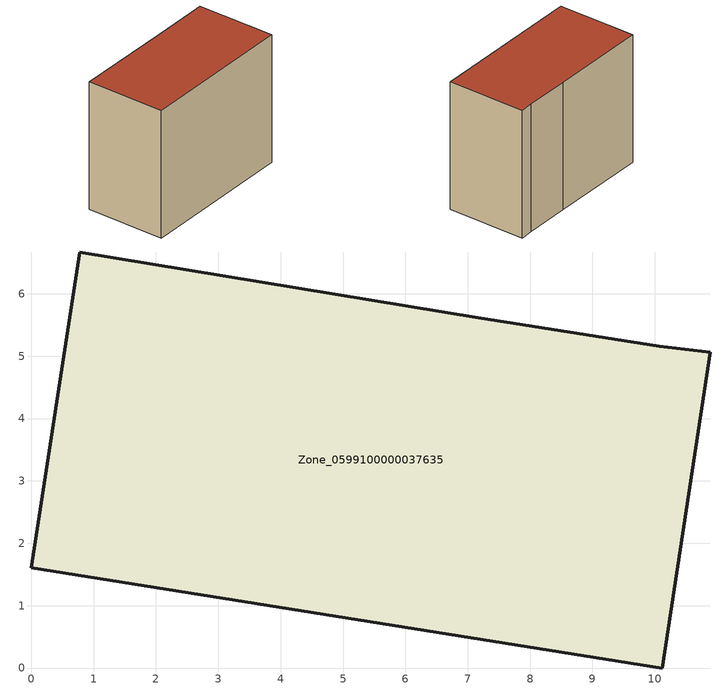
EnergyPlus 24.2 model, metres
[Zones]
Zone_0599100000037635
 floor ground (C_G): 0,1.61 0.78,6.67 7.17,5.62 10.07,5.16 10.89,5.06 10.12,0 z0
 wall outside (C_F): 0.78,6.67 0,1.61 10.12,0 10.89,5.06 10.07,5.16 7.17,5.62 0.78,6.67 z0:8.45
 roof outside (C_R): 10.07,5.16 7.17,5.62 0.78,6.67 0,1.61 10.12,0 10.89,5.06 z8.45
[BUILDING]
Pand.0599100000037635: North Axis=0; Terrain=City; Loads Convergence Tolerance Value=0.04; Temperature Convergence Tolerance Value=0.4; Solar Distribution=FullExterior; Maximum Number of Warmup Days=25; Minimum Number of Warmup Days=1
[Site:Location]
Rotterdam.The.Hague.AP_ZH_NLD Design_Conditions: Latitude=51.96; Longitude=4.45; Time Zone=1; Elevation=-4.5
[SITE:GROUNDTEMPERATURE:BUILDINGSURFACE]
18, 18, 18, 18, 18, 18, 18, 18, 18, 18, 18, 18
[MATERIAL] Thermal Absorptance=0.9; Solar Absorptance=0.7; Visible Absorptance=0.7
Name | Roughness | Thickness | Conductivity | Density | Specific Heat
G.TC.1975-1991 | MediumSmooth | 0.15 | 0.288461 | 540 | 1210
F.TC.1975-1991 | Rough | 0.3 | 0.230769 | 1920 | 840
R.TC.1975-1991 | MediumRough | 0.2 | 0.153846 | 1500 | 1000
[CONSTRUCTION]
C_G: G.TC.1975-1991
C_F: F.TC.1975-1991
C_R: R.TC.1975-1991
[ZONE]
Zone_0599100000037635: Type=1; Multiplier=1; Ceiling Height=Autocalculate; Volume=Autocalculate; Floor Area=autocalculate; Part of Total Floor Area=Yes
[ZONEINFILTRATION:DESIGNFLOWRATE]
Infil_Zone_0599100000037635: Zone or ZoneList or Space or SpaceList=Zone_0599100000037635; Schedule=AlwaysOn; Design Flow Rate Calculation Method=Flow/Area; Flow Rate per Floor Area=0.003; Constant Term Coefficient=1; Temperature Term Coefficient=0; Velocity Term Coefficient=0; Velocity Squared Term Coefficient=0
[HVACTEMPLATE:ZONE:IDEALLOADSAIRSYSTEM]
Zone_0599100000037635: Maximum Heating Supply Air Temperature=50; Minimum Cooling Supply Air Temperature=13; Maximum Heating Supply Air Humidity Ratio=0.0156; Minimum Cooling Supply Air Humidity Ratio=0.0077; Heating Limit=NoLimit; Cooling Limit=NoLimit; Dehumidification Control Type=ConstantSensibleHeatRatio; Cooling Sensible Heat Ratio=0.7; Dehumidification Setpoint=60; Humidification Control Type=None; Humidification Setpoint=30; Outdoor Air Method=None; Outdoor Air Flow Rate per Person=0.00944; Outdoor Air Flow Rate per Zone Floor Area=0; Outdoor Air Flow Rate per Zone=0; Demand Controlled Ventilation Type=None; Outdoor Air Economizer Type=NoEconomizer; Heat Recovery Type=None; Sensible Heat Recovery Effectiveness=0.7; Latent Heat Recovery Effectiveness=0.65
[ZONECONTROL:THERMOSTAT]
ThermostatControl_Zone_0599100000037635: Zone or ZoneList=Zone_0599100000037635; Control Type Schedule=DualSetpointControlType; Control 1=Thermostat_Zone_0599100000037635; Temperature Difference Between Cutout And Setpoint=0
[THERMOSTATSETPOINT:DUALSETPOINT]
Thermostat_Zone_0599100000037635: Heating Setpoint Temperature Schedule=HeatingSetpoint_Zone_0599100000037635; Cooling Setpoint Temperature Schedule=CoolingSetpoint_Zone_0599100000037635
[SCHEDULE:COMPACT]
HeatingSetpoint_Zone_0599100000037635: Through: 12/31, For: AllDays, Until: 24:00, 21
CoolingSetpoint_Zone_0599100000037635: Through: 12/31, For: AllDays, Until: 24:00, 24
DualSetpointControlType: Through: 12/31, For: AllDays, Until: 24:00, 4
AlwaysOn: Through: 12/31, For: AllDays, Until: 24:00, 1
